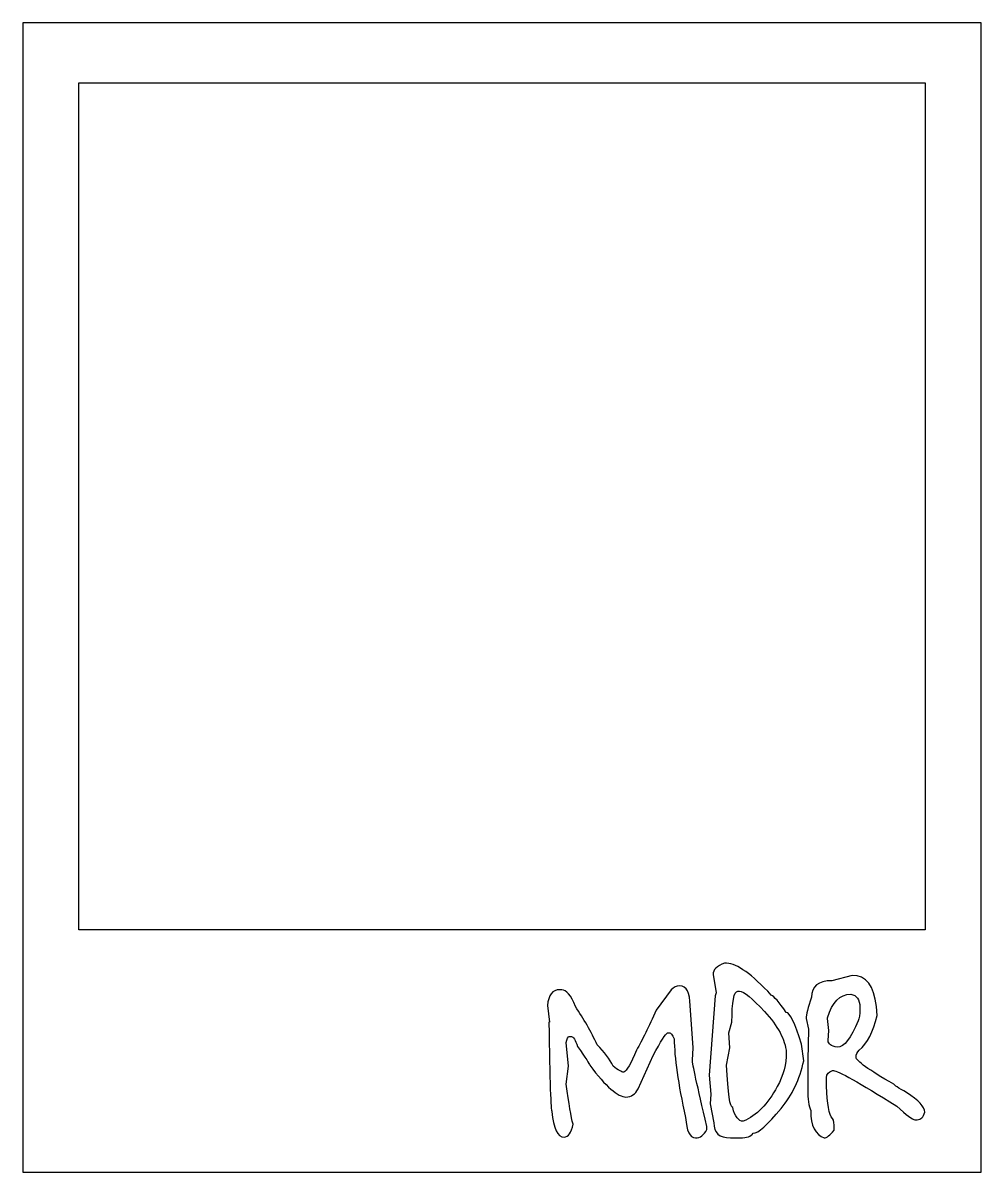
# Model space of a CAD drawing. Header units: centimetres. Extents: x -6.3 to 7.8, y -8 to 9.
import ezdxf

# ---------------------------------------------------------------- set-up
doc = ezdxf.new("R2010")
doc.units = ezdxf.units.CM
doc.header["$MEASUREMENT"] = 0
doc.layers.add('Camada 1', color=7, linetype='Continuous')

msp = doc.modelspace()

# ---------------------------------------------------------------- linework, layer by layer
at = {"layer": 'Camada 1'}
for points in [[(7.81831, -8.00632), (7.81831, -8.00632), (-6.34095, -8.00632), (-6.34095, -8.00632), (-6.34095, -8.00632), (-6.34095, -8.00632), (-6.34095, 8.96543), (-6.34095, 8.96543), (-6.34095, 8.96543), (-6.34095, 8.96543), (7.81831, 8.96543), (7.81831, 8.96543), (7.81831, 8.96543), (7.81831, 8.96543), (7.81831, -8.00632), (7.81831, -8.00632)], [(-5.51667, -4.43013), (-5.51667, -4.43013), (6.99392, -4.43013), (6.99392, -4.43013), (6.99392, -4.43013), (6.99392, -4.43013), (6.99392, 8.08043), (6.99392, 8.08043), (6.99392, 8.08043), (6.99392, 8.08043), (-5.51667, 8.08043), (-5.51667, 8.08043), (-5.51667, 8.08043), (-5.51667, 8.08043), (-5.51667, -4.43013), (-5.51667, -4.43013)]]:
    msp.add_open_spline(points, degree=3, knots=[0, 0, 0, 0, 0.2, 0.2, 0.2, 0.2, 0.4, 0.4, 0.4, 0.4, 0.6, 0.6, 0.6, 0.6, 1, 1, 1, 1], dxfattribs=at)
at = {"layer": 'Camada 1', "color": 7}
for points, knots in [([(4.02527, -4.92337), (4.02527, -4.92337), (4.05876, -4.92337), (4.05876, -4.92337), (4.05876, -4.92337), (4.21502, -4.92956), (4.43455, -5.08585), (4.71733, -5.39219), (4.71733, -5.39219), (4.75884, -5.41079), (4.83327, -5.49638), (4.94059, -5.64892), (4.94059, -5.64892), (4.99269, -5.64892), (5.06709, -5.80518), (5.16385, -6.11774), (5.16385, -6.11774), (5.16385, -6.11774), (5.19735, -6.3633), (5.19735, -6.3633), (5.19735, -6.3633), (5.13782, -6.63677), (5.02619, -6.87117), (4.86249, -7.06651), (4.86249, -7.06651), (4.66344, -7.31207), (4.52575, -7.43486), (4.4495, -7.43486), (4.4495, -7.43486), (4.41973, -7.47952), (4.35647, -7.50183), (4.25974, -7.50183), (4.25974, -7.50183), (4.25974, -7.50183), (4.11464, -7.50181), (4.11464, -7.50181), (4.11464, -7.50181), (3.95092, -7.50181), (3.86908, -7.42738), (3.86908, -7.27855), (3.86908, -7.27855), (3.86908, -7.27855), (3.81328, -6.99949), (3.81328, -6.99949), (3.81328, -6.99949), (3.81328, -6.99949), (3.82445, -6.85439), (3.82445, -6.85439), (3.82445, -6.85439), (3.82445, -6.85439), (3.80212, -6.57533), (3.80212, -6.57533), (3.80212, -6.57533), (3.80212, -6.57533), (3.89142, -5.40331), (3.89142, -5.40331), (3.89142, -5.40331), (3.89142, -5.40331), (3.90259, -5.35865), (3.90259, -5.35865), (3.90259, -5.35865), (3.90259, -5.35865), (3.85793, -5.09076), (3.85793, -5.09076), (3.85793, -5.09076), (3.85784, -5.017), (3.91364, -4.9612), (4.02527, -4.92337)], [0, 0, 0, 0, 0.05555556, 0.05555556, 0.05555556, 0.05555556, 0.11111111, 0.11111111, 0.11111111, 0.11111111, 0.16666667, 0.16666667, 0.16666667, 0.16666667, 0.22222222, 0.22222222, 0.22222222, 0.22222222, 0.27777778, 0.27777778, 0.27777778, 0.27777778, 0.33333333, 0.33333333, 0.33333333, 0.33333333, 0.38888889, 0.38888889, 0.38888889, 0.38888889, 0.44444444, 0.44444444, 0.44444444, 0.44444444, 0.5, 0.5, 0.5, 0.5, 0.55555556, 0.55555556, 0.55555556, 0.55555556, 0.61111111, 0.61111111, 0.61111111, 0.61111111, 0.66666667, 0.66666667, 0.66666667, 0.66666667, 0.72222222, 0.72222222, 0.72222222, 0.72222222, 0.77777778, 0.77777778, 0.77777778, 0.77777778, 0.83333333, 0.83333333, 0.83333333, 0.83333333, 0.88888889, 0.88888889, 0.88888889, 0.88888889, 1, 1, 1, 1]), ([(3.36296, -5.25822), (3.46715, -5.25822), (3.51922, -5.35495), (3.51922, -5.54844), (3.51922, -5.54844), (3.51922, -5.54844), (3.56388, -6.17352), (3.56388, -6.17352), (3.56388, -6.17352), (3.56388, -6.17352), (3.55271, -6.35211), (3.55271, -6.35211), (3.55271, -6.35211), (3.55271, -6.40048), (3.62341, -6.7279), (3.7648, -7.33438), (3.7648, -7.33438), (3.7648, -7.33438), (3.7648, -7.37904), (3.7648, -7.37904), (3.7648, -7.37904), (3.72387, -7.4609), (3.66807, -7.50183), (3.59737, -7.50183), (3.59737, -7.50183), (3.51366, -7.50183), (3.46529, -7.40137), (3.45227, -7.20044), (3.45227, -7.20044), (3.34064, -6.70125), (3.28484, -6.3143), (3.28484, -6.03958), (3.28484, -6.03958), (3.25195, -5.98005), (3.22962, -5.95028), (3.21787, -5.95028), (3.21787, -5.95028), (3.21787, -5.95028), (3.18439, -5.95029), (3.18439, -5.95029), (3.18439, -5.95029), (3.15772, -5.96394), (3.08702, -6.07554), (2.9723, -6.28515), (2.9723, -6.28515), (2.9723, -6.28515), (2.74904, -6.7763), (2.74904, -6.7763), (2.74904, -6.7763), (2.70811, -6.85816), (2.64858, -6.89909), (2.57045, -6.89909), (2.57045, -6.89909), (2.45197, -6.89909), (2.27338, -6.74283), (2.03467, -6.43027), (2.03467, -6.43027), (2.03467, -6.41228), (1.97514, -6.31928), (1.85608, -6.15121), (1.85608, -6.15121), (1.82134, -6.05448), (1.79157, -6.00611), (1.76678, -6.00611), (1.76678, -6.00611), (1.76678, -6.00611), (1.73329, -6.00612), (1.73329, -6.00612), (1.73329, -6.00612), (1.71405, -6.00612), (1.69919, -6.03589), (1.68863, -6.09542), (1.68863, -6.09542), (1.68863, -6.09542), (1.72213, -6.44144), (1.72213, -6.44144), (1.72213, -6.44144), (1.72213, -6.44144), (1.68863, -6.70933), (1.68863, -6.70933), (1.68863, -6.70933), (1.72583, -6.99767), (1.75933, -7.19489), (1.78909, -7.30091), (1.78909, -7.30091), (1.76427, -7.42741), (1.71964, -7.49067), (1.65513, -7.49067), (1.65513, -7.49067), (1.55964, -7.49067), (1.50011, -7.36417), (1.47654, -7.11115), (1.47654, -7.11115), (1.45979, -7.11115), (1.44492, -6.6721), (1.43188, -5.79403), (1.43188, -5.79403), (1.43188, -5.79403), (1.44304, -5.79403), (1.44304, -5.79403), (1.44304, -5.79403), (1.44304, -5.79403), (1.40954, -5.54847), (1.40954, -5.54847), (1.40954, -5.54847), (1.42629, -5.39221), (1.48582, -5.31408), (1.58813, -5.31408), (1.58813, -5.31408), (1.58813, -5.31408), (1.62163, -5.31408), (1.62163, -5.31408), (1.62163, -5.31408), (1.69106, -5.31408), (1.75802, -5.39594), (1.82255, -5.55964), (1.82255, -5.55964), (1.94659, -5.74321), (2.05448, -5.93294), (2.14624, -6.12892), (2.14624, -6.12892), (2.25165, -6.23621), (2.32981, -6.34038), (2.38063, -6.44147), (2.38063, -6.44147), (2.45564, -6.501), (2.50774, -6.53077), (2.53689, -6.53077), (2.53689, -6.53077), (2.58277, -6.51217), (2.64603, -6.40427), (2.72665, -6.20708), (2.72665, -6.20708), (2.81161, -6.05764), (2.90834, -5.86042), (3.01687, -5.6155), (3.01687, -5.6155), (3.01687, -5.6155), (3.24013, -5.31411), (3.24013, -5.31411), (3.24013, -5.31411), (3.27612, -5.27682), (3.31705, -5.25822), (3.36296, -5.25822)], [0, 0, 0, 0, 0.02702703, 0.02702703, 0.02702703, 0.02702703, 0.05405405, 0.05405405, 0.05405405, 0.05405405, 0.08108108, 0.08108108, 0.08108108, 0.08108108, 0.10810811, 0.10810811, 0.10810811, 0.10810811, 0.13513514, 0.13513514, 0.13513514, 0.13513514, 0.16216216, 0.16216216, 0.16216216, 0.16216216, 0.18918919, 0.18918919, 0.18918919, 0.18918919, 0.21621622, 0.21621622, 0.21621622, 0.21621622, 0.24324324, 0.24324324, 0.24324324, 0.24324324, 0.27027027, 0.27027027, 0.27027027, 0.27027027, 0.2972973, 0.2972973, 0.2972973, 0.2972973, 0.32432432, 0.32432432, 0.32432432, 0.32432432, 0.35135135, 0.35135135, 0.35135135, 0.35135135, 0.37837838, 0.37837838, 0.37837838, 0.37837838, 0.40540541, 0.40540541, 0.40540541, 0.40540541, 0.43243243, 0.43243243, 0.43243243, 0.43243243, 0.45945946, 0.45945946, 0.45945946, 0.45945946, 0.48648649, 0.48648649, 0.48648649, 0.48648649, 0.51351351, 0.51351351, 0.51351351, 0.51351351, 0.54054054, 0.54054054, 0.54054054, 0.54054054, 0.56756757, 0.56756757, 0.56756757, 0.56756757, 0.59459459, 0.59459459, 0.59459459, 0.59459459, 0.62162162, 0.62162162, 0.62162162, 0.62162162, 0.64864865, 0.64864865, 0.64864865, 0.64864865, 0.67567568, 0.67567568, 0.67567568, 0.67567568, 0.7027027, 0.7027027, 0.7027027, 0.7027027, 0.72972973, 0.72972973, 0.72972973, 0.72972973, 0.75675676, 0.75675676, 0.75675676, 0.75675676, 0.78378378, 0.78378378, 0.78378378, 0.78378378, 0.81081081, 0.81081081, 0.81081081, 0.81081081, 0.83783784, 0.83783784, 0.83783784, 0.83783784, 0.86486486, 0.86486486, 0.86486486, 0.86486486, 0.89189189, 0.89189189, 0.89189189, 0.89189189, 0.91891892, 0.91891892, 0.91891892, 0.91891892, 0.94594595, 0.94594595, 0.94594595, 0.94594595, 1, 1, 1, 1]), ([(5.91537, -5.10196), (6.12, -5.10196), (6.23906, -5.25452), (6.27256, -5.55961), (6.27256, -5.55961), (6.27256, -5.55961), (6.28373, -5.69357), (6.28373, -5.69357), (6.28373, -5.69357), (6.22605, -5.93789), (6.13675, -6.10905), (6.01584, -6.20702), (6.01584, -6.20702), (5.98607, -6.24052), (5.97118, -6.27399), (5.97118, -6.30748), (5.97118, -6.30748), (5.97118, -6.36392), (6.15721, -6.49785), (6.52929, -6.70933), (6.52929, -6.70933), (6.53239, -6.72298), (6.59565, -6.76391), (6.71905, -6.83212), (6.71905, -6.83212), (6.89764, -6.94809), (6.98694, -7.04482), (6.98694, -7.12234), (6.98694, -7.12234), (6.96707, -7.19677), (6.92987, -7.23397), (6.87531, -7.23397), (6.87531, -7.23397), (6.87531, -7.23397), (6.84181, -7.23397), (6.84181, -7.23397), (6.84181, -7.23397), (6.80707, -7.23397), (6.71777, -7.167), (6.57392, -7.03305), (6.57392, -7.03305), (6.01396, -6.6833), (5.7014, -6.50843), (5.63629, -6.50843), (5.63629, -6.50843), (5.63629, -6.50843), (5.62512, -6.50843), (5.62512, -6.50843), (5.62512, -6.50843), (5.56559, -6.52767), (5.53582, -6.56114), (5.53582, -6.60889), (5.53582, -6.60889), (5.53582, -6.60889), (5.53582, -6.63122), (5.53582, -6.63122), (5.53582, -6.63122), (5.53582, -6.92454), (5.55815, -7.11057), (5.60279, -7.18933), (5.60279, -7.18933), (5.63256, -7.2191), (5.64745, -7.26003), (5.64745, -7.31212), (5.64745, -7.31212), (5.64745, -7.31212), (5.64745, -7.39025), (5.64745, -7.39025), (5.64745, -7.39025), (5.58731, -7.46468), (5.53892, -7.50188), (5.50235, -7.50188), (5.50235, -7.50188), (5.36839, -7.45846), (5.30143, -7.32453), (5.30143, -7.10003), (5.30143, -7.10003), (5.27166, -7.03119), (5.25677, -6.92702), (5.25677, -6.78748), (5.25677, -6.78748), (5.25677, -6.78748), (5.25677, -6.35212), (5.25677, -6.35212), (5.25677, -6.35212), (5.25677, -6.35212), (5.26794, -5.89447), (5.26794, -5.89447), (5.26794, -5.89447), (5.26794, -5.89447), (5.23444, -5.73821), (5.23444, -5.73821), (5.23444, -5.73821), (5.23444, -5.68363), (5.26048, -5.57946), (5.31257, -5.42566), (5.31257, -5.42566), (5.31257, -5.26194), (5.41303, -5.1801), (5.61396, -5.1801), (5.61396, -5.1801), (5.61396, -5.1801), (5.91537, -5.10196), (5.91537, -5.10196)], [0, 0, 0, 0, 0.03703704, 0.03703704, 0.03703704, 0.03703704, 0.07407407, 0.07407407, 0.07407407, 0.07407407, 0.11111111, 0.11111111, 0.11111111, 0.11111111, 0.14814815, 0.14814815, 0.14814815, 0.14814815, 0.18518519, 0.18518519, 0.18518519, 0.18518519, 0.22222222, 0.22222222, 0.22222222, 0.22222222, 0.25925926, 0.25925926, 0.25925926, 0.25925926, 0.2962963, 0.2962963, 0.2962963, 0.2962963, 0.33333333, 0.33333333, 0.33333333, 0.33333333, 0.37037037, 0.37037037, 0.37037037, 0.37037037, 0.40740741, 0.40740741, 0.40740741, 0.40740741, 0.44444444, 0.44444444, 0.44444444, 0.44444444, 0.48148148, 0.48148148, 0.48148148, 0.48148148, 0.51851852, 0.51851852, 0.51851852, 0.51851852, 0.55555556, 0.55555556, 0.55555556, 0.55555556, 0.59259259, 0.59259259, 0.59259259, 0.59259259, 0.62962963, 0.62962963, 0.62962963, 0.62962963, 0.66666667, 0.66666667, 0.66666667, 0.66666667, 0.7037037, 0.7037037, 0.7037037, 0.7037037, 0.74074074, 0.74074074, 0.74074074, 0.74074074, 0.77777778, 0.77777778, 0.77777778, 0.77777778, 0.81481481, 0.81481481, 0.81481481, 0.81481481, 0.85185185, 0.85185185, 0.85185185, 0.85185185, 0.88888889, 0.88888889, 0.88888889, 0.88888889, 0.92592593, 0.92592593, 0.92592593, 0.92592593, 1, 1, 1, 1]), ([(4.09223, -5.95029), (4.09223, -5.95029), (4.1034, -6.17355), (4.1034, -6.17355), (4.1034, -6.17355), (4.1034, -6.17355), (4.05874, -6.43028), (4.05874, -6.43028), (4.05874, -6.43028), (4.07734, -6.847), (4.10711, -7.05536), (4.14804, -7.05536), (4.14804, -7.05536), (4.18154, -7.18932), (4.23361, -7.25628), (4.3043, -7.25628), (4.3043, -7.25628), (4.50022, -7.17317), (4.66765, -7.00204), (4.80659, -6.74283), (4.80659, -6.74283), (4.89589, -6.58035), (4.94055, -6.41292), (4.94055, -6.24054), (4.94055, -6.24054), (4.92441, -6.04829), (4.81651, -5.8474), (4.61686, -5.63779), (4.61686, -5.63779), (4.43641, -5.43687), (4.31362, -5.3364), (4.24851, -5.3364), (4.24851, -5.3364), (4.24851, -5.3364), (4.22616, -5.33641), (4.22616, -5.33641), (4.22616, -5.33641), (4.16663, -5.33641), (4.13686, -5.48897), (4.13686, -5.79406), (4.13686, -5.79406), (4.13686, -5.79406), (4.09223, -5.95029), (4.09223, -5.95029)], [0, 0, 0, 0, 0.08333333, 0.08333333, 0.08333333, 0.08333333, 0.16666667, 0.16666667, 0.16666667, 0.16666667, 0.25, 0.25, 0.25, 0.25, 0.33333333, 0.33333333, 0.33333333, 0.33333333, 0.41666667, 0.41666667, 0.41666667, 0.41666667, 0.5, 0.5, 0.5, 0.5, 0.58333333, 0.58333333, 0.58333333, 0.58333333, 0.66666667, 0.66666667, 0.66666667, 0.66666667, 0.75, 0.75, 0.75, 0.75, 0.83333333, 0.83333333, 0.83333333, 0.83333333, 1, 1, 1, 1]), ([(5.54702, -5.7382), (5.54702, -5.7382), (5.56935, -5.91679), (5.56935, -5.91679), (5.56935, -5.91679), (5.56935, -5.91679), (5.55818, -6.06189), (5.55818, -6.06189), (5.55818, -6.06189), (5.55818, -6.11647), (5.60284, -6.14994), (5.69214, -6.16235), (5.69214, -6.16235), (5.79445, -6.16235), (5.89865, -6.03212), (6.00469, -5.77167), (6.00469, -5.77167), (6.01959, -5.73942), (6.02702, -5.67989), (6.02702, -5.59308), (6.02702, -5.59308), (6.02702, -5.59308), (6.02702, -5.57075), (6.02702, -5.57075), (6.02702, -5.57075), (6.02702, -5.45788), (5.98236, -5.39464), (5.89306, -5.38099), (5.89306, -5.38099), (5.73553, -5.38099), (5.6202, -5.49632), (5.54704, -5.72701), (5.54704, -5.72701), (5.54704, -5.72701), (5.54704, -5.7382), (5.54704, -5.7382), (5.54704, -5.7382), (5.54704, -5.7382), (5.54702, -5.7382), (5.54702, -5.7382)], [0, 0, 0, 0, 0.09090909, 0.09090909, 0.09090909, 0.09090909, 0.18181818, 0.18181818, 0.18181818, 0.18181818, 0.27272727, 0.27272727, 0.27272727, 0.27272727, 0.36363636, 0.36363636, 0.36363636, 0.36363636, 0.45454545, 0.45454545, 0.45454545, 0.45454545, 0.54545455, 0.54545455, 0.54545455, 0.54545455, 0.63636364, 0.63636364, 0.63636364, 0.63636364, 0.72727273, 0.72727273, 0.72727273, 0.72727273, 0.81818182, 0.81818182, 0.81818182, 0.81818182, 1, 1, 1, 1])]:
    msp.add_open_spline(points, degree=3, knots=knots, dxfattribs=at)

doc.saveas('drawing.dxf')
